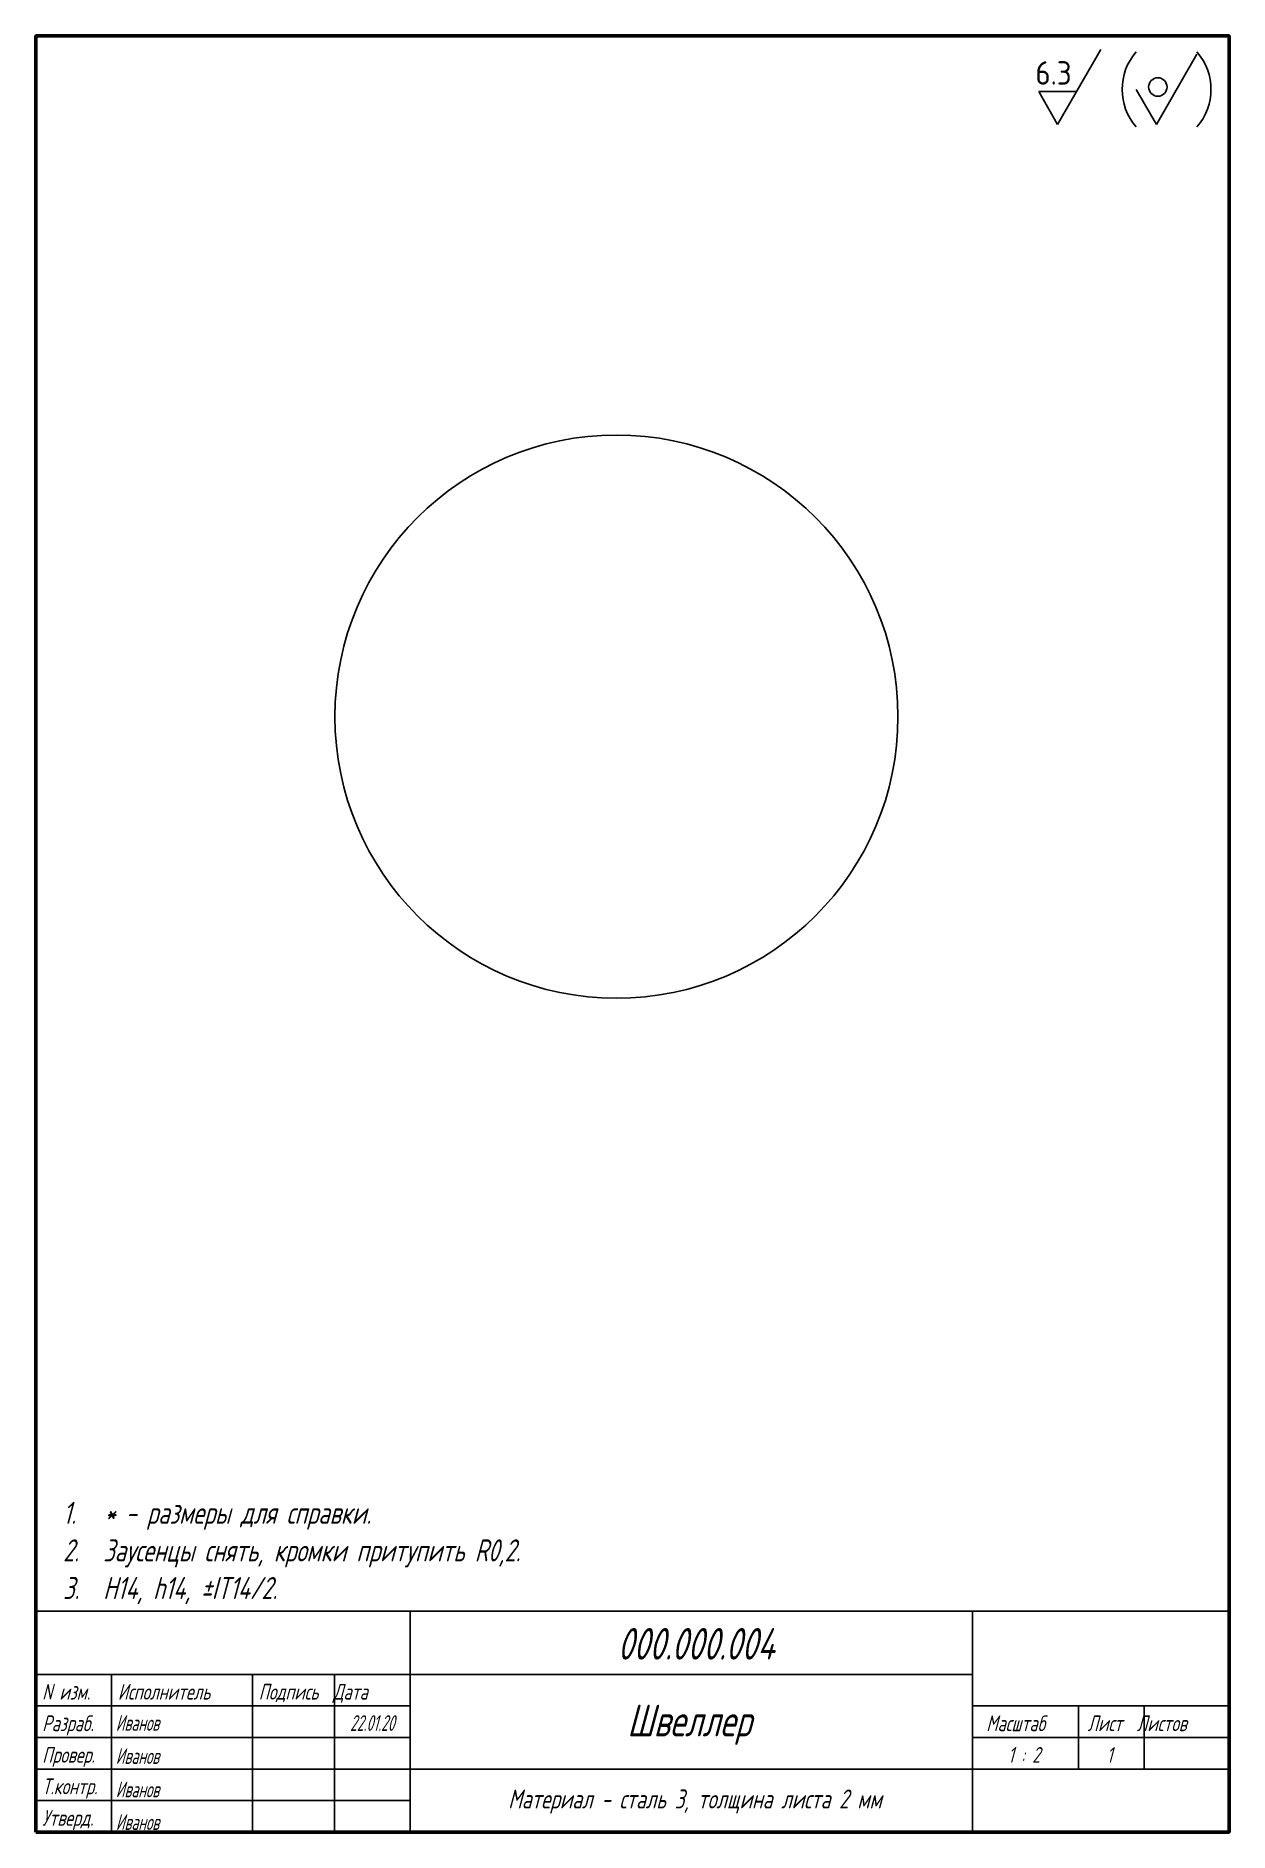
# Model space of a CAD drawing. Extents: x 126 to 315, y -5077 to -4793.
import ezdxf
from ezdxf.enums import TextEntityAlignment as Align

# ---------------------------------------------------------------- set-up
doc = ezdxf.new("R2010")
doc.units = 0
doc.layers.add('AM_5', color=92, linetype='Continuous', lineweight=25)
doc.layers.add('Print', color=5, linetype='Continuous', lineweight=60)
doc.layers.add('Text', color=7, linetype='Continuous')
doc.styles.add('ACISOTS', font='isocp.shx', dxfattribs={"height": 1})
doc.styles.add('STYLE25', font='simplex.shx', dxfattribs={"width": 0.7, "oblique": 15, "height": 2.5})
doc.styles.add('STYLE35', font='simplex.shx', dxfattribs={"width": 0.7, "oblique": 15, "height": 3.5})
doc.styles.add('STYLE50', font='simplex.shx', dxfattribs={"width": 0.7, "oblique": 15, "height": 5})

# ---------------------------------------------------------------- blocks, each defined once
blk = doc.blocks.new('*S1')
at = {"layer": 'AM_5', "color": 2, "ltscale": 0.5}
for p, q in [((748.59, 2132.24), (754.83, 2143.04)), ((762.84, 2132.24), (768.69, 2142.37)), ((745.87, 2136.97), (748.59, 2132.24)), ((745.87, 2136.97), (751.32, 2136.97)), ((759.92, 2137.3), (762.84, 2132.24))]:
    blk.add_line(p, q, dxfattribs=at)
for centre, start, end in [((766.11, 2137.3), 138.8879, 221.1121), ((762.5, 2137.3), 318.8879, 41.1121)]:
    blk.add_arc(centre, 8.21, start, end, dxfattribs=at)
at = {"layer": 'AM_5', "color": 2, "ltscale": 0.5, "insert": (750.62, 2137.98), "char_height": 3.375, "attachment_point": 9, "style": 'ACISOTS'}
blk.add_mtext('6.3', dxfattribs=at)

msp = doc.modelspace()

# ---------------------------------------------------------------- linework, layer by layer
at = {"color": 250}
for p, q in [((125.91, -5042.26), (315.11, -5042.26)), ((185.24, -5077.26), (185.24, -5042.26)), ((274.43, -5077.26), (274.43, -5042.26)), ((125.91, -5052.26), (274.43, -5052.26)), ((137.91, -5077.26), (137.91, -5052.26)), ((160.24, -5077.26), (160.24, -5052.26)), ((173.24, -5077.26), (173.24, -5052.26)), ((125.91, -5057.26), (185.24, -5057.26)), ((274.43, -5057.26), (315.11, -5057.26)), ((291.22, -5067.26), (291.22, -5057.26)), ((301.63, -5067.26), (301.63, -5057.26)), ((125.91, -5062.26), (185.24, -5062.26)), ((274.43, -5062.26), (315.11, -5062.26)), ((125.91, -5067.26), (315.11, -5067.26)), ((125.91, -5072.26), (185.24, -5072.26))]:
    msp.add_line(p, q, dxfattribs=at)
at = {"color": 2}
msp.add_circle((303.81, -4800.61), 1.46, dxfattribs=at)
msp.add_circle((217.97, -4900.43), 44.64)
at = {"layer": 'Print'}
msp.add_lwpolyline([(125.91, -5077.26), (125.91, -4792.52), (315.11, -4792.52), (315.11, -5077.26)], close=True, dxfattribs=at)

# ---------------------------------------------------------------- block references
at = {"layer": 'AM_5', "ltscale": 0.5, "xscale": 1.099999999999909, "yscale": 1.099999999999909, "zscale": 1.099999999999909}
msp.add_blockref('*S1', (-535.54, -7152.02), dxfattribs=at)

# ---------------------------------------------------------------- texts
at = {"color": 2, "style": 'STYLE35', "oblique": 15, "width": 0.7}
for s, p in [('1.', (130.22, -5028.39)), ('* - размеры для справки.', (136.78, -5028.39)), ('2.', (130.22, -5034.35)), ('Заусенцы снять, кромки притупить R0,2.', (136.59, -5034.35)), ('3.', (130.22, -5040.32)), ('H14, h14, %%PIT14/2.', (136.59, -5040.32))]:
    msp.add_text(s, height=3.5, dxfattribs=at).set_placement(p)
at = {"color": 4, "style": 'STYLE25', "oblique": 15, "width": 0.7}
for s, p in [('N изм.', (126.91, -5056.26)), ('Исполнитель', (138.91, -5056.26)), ('Подпись  Дата', (161.24, -5056.26)), ('Разраб.', (126.91, -5061.26)), ('Масштаб', (276.6, -5061.26)), (' Лист  Листов', (291.51, -5061.26)), ('Провер.', (126.91, -5066.26)), ('Т.контр.', (126.91, -5071.26)), ('Утверд.', (126.91, -5076.26))]:
    msp.add_text(s, height=2.5, rotation=360, dxfattribs=at).set_placement(p)
at = {"color": 5, "style": 'STYLE25', "oblique": 15, "width": 0.6}
for p in [(138.58, -5061.2), (138.58, -5066.45), (138.58, -5071.75), (138.58, -5076.92)]:
    msp.add_text('Иванов', height=2.5, rotation=360, dxfattribs=at).set_placement(p)
at = {"color": 5, "oblique": 15}
for s, height, style, width, p in [('22.01.20', 2.5, 'STYLE25', 0.6, (179.24, -5061.22)), ('1 : 2', 2.5, 'STYLE25', 0.7, (282.6, -5066.26)), ('1', 2.5, 'STYLE25', 0.7, (296.16, -5066.26)), ('Материал - сталь 3, толщина листа 2 мм', 3, 'STYLE35', 0.7, (230.4, -5073.51))]:
    msp.add_text(s, height=height, rotation=360, dxfattribs=dict(at, style=style, width=width)).set_placement(p, align=Align.CENTER)
at = {"style": 'STYLE50', "oblique": 15, "width": 0.7}
msp.add_text('Швеллер', height=5, rotation=360, dxfattribs=at).set_placement((229.48, -5062.09), align=Align.CENTER)
at = {"layer": 'Text', "style": 'STYLE50', "oblique": 15, "width": 0.7}
msp.add_text('000.000.004', height=5, rotation=360, dxfattribs=at).set_placement((230.57, -5049.91), align=Align.CENTER)

doc.saveas('drawing.dxf')
